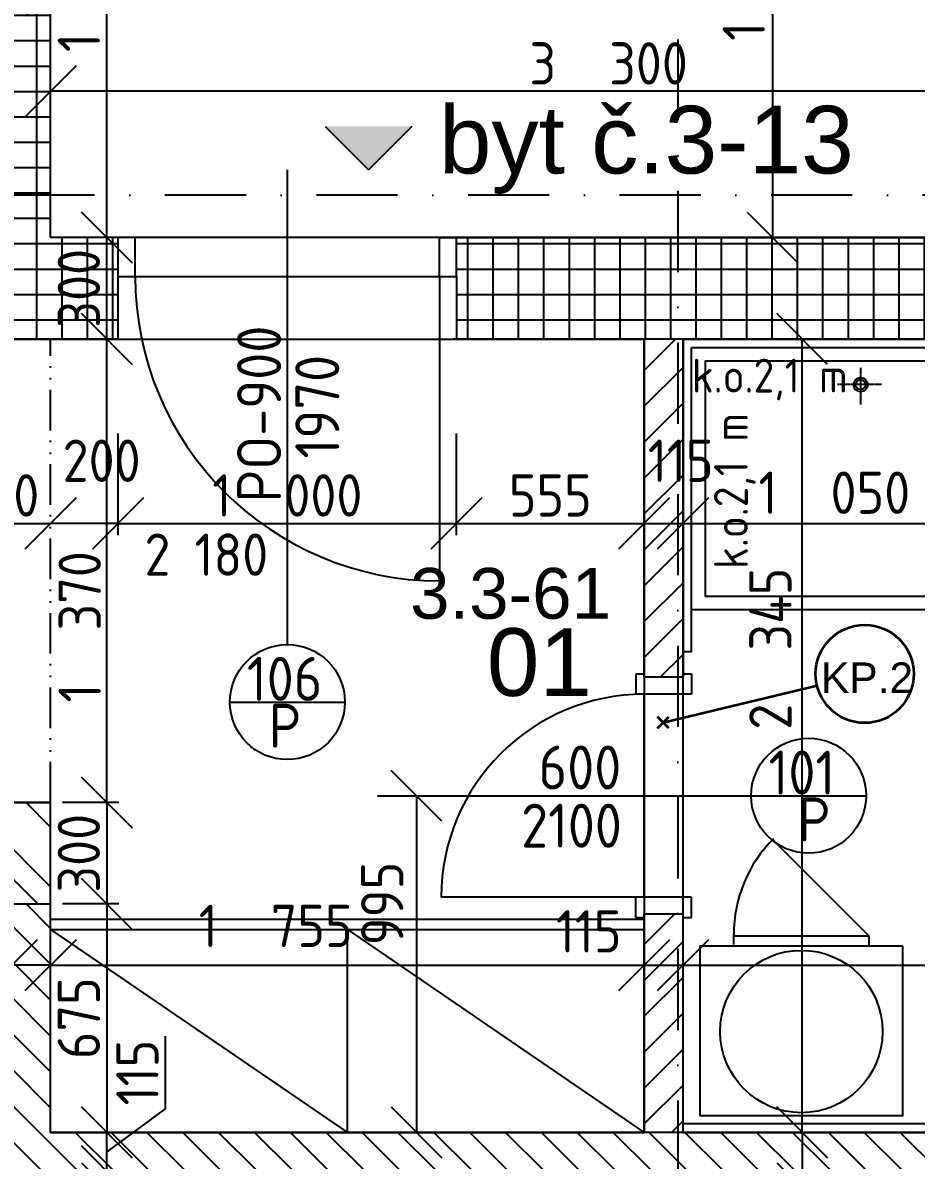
# Model space of a CAD drawing. Extents: x 4511820 to 5180432, y -1526536 to -944957.
# Drawn here: x 5102810 to 5105452, y -1117882 to -1114519 of the extents above; entities that cross this region are included whole.
import ezdxf

# ---------------------------------------------------------------- set-up
doc = ezdxf.new("R2010")
doc.units = 0
doc.header["$MEASUREMENT"] = 0
for name, pattern in [('ACAD_ISO12W100', [22, 12, -3, 0.5, -3, 0.5, -3]), ('BODKOCIARKOVANA_3', [5.6, 3, -1.3, 0, -1.3]), ('DASHED', [0.75, 0.5, -0.25])]:
    doc.linetypes.add(name, pattern=pattern)
doc.layers.get('0').update_dxf_attribs({"linetype": 'CONTINUOUS'})
doc.layers.get('Defpoints').update_dxf_attribs({"color": 61, "linetype": 'CONTINUOUS'})
for name, color, linetype in [('DVERE', 45, 'CONTINUOUS'), ('KÓTY', 4, 'CONTINUOUS'), ('MÚRY', 1, 'CONTINUOUS'), ('osi', 253, 'CONTINUOUS'), ('Plochy', 41, 'CONTINUOUS'), ('POPIS', 7, 'CONTINUOUS'), ('TENKÁ', 7, 'CONTINUOUS'), ('ZARIADENIE', 47, 'CONTINUOUS'), ('ZARIADENIE1', 145, 'CONTINUOUS'), ('ZARIADOVACIE', 144, 'CONTINUOUS'), ('ŠRAFY', 82, 'CONTINUOUS')]:
    doc.layers.add(name, color=color, linetype=linetype)
doc.layers.add('preklady', color=74, linetype='CONTINUOUS', lineweight=35)
doc.styles.add('ARIAL', font='arial.ttf')
doc.styles.add('Style-Arial', font='arial.ttf')
doc.styles.add('STYLE1', font='isocp.shx')
doc.dimstyles.new('STANDARD-50', dxfattribs={"dimtxt": 125, "dimasz": 150, "dimexe": 10, "dimexo": 200, "dimgap": 20, "dimtad": 1, "dimdsep": 46, "dimlunit": 6, "dimtxsty": 'STYLE1', "dimblk1": 'OBLIQUE', "dimblk2": 'OBLIQUE', "dimsah": 1, "dimcen": 2.5, "dimse1": 1, "dimse2": 1, "dimadec": 0, "dimazin": 0, "dimtfac": 1, "dimtmove": 1, "dimatfit": 3, "dimldrblk": 'OBLIQUE', "dimfxl": 1, "dimtolj": 1, "dimtzin": 0, "dimarcsym": 0})
pattern_1 = [(90, (-3307273.674, 668852.734), (-75, 1e-14), []), (180, (-3307273.674, 668852.734), (-1e-14, -75), [])]
pattern_2 = [(45, (515270.5, 303822), (-53.0330086, 53.0330086), [])]

# ---------------------------------------------------------------- blocks, each defined once
blk = doc.blocks.new('_OBLIQUE')
at = {"color": 0, "linetype": 'ByBlock'}
blk.add_line((-0.5, -0.5), (0.5, 0.5), dxfattribs=at)
blk = doc.blocks.new('*D17567')
at = {"layer": 'Defpoints', "color": 0}
for p in [(5103058.5, -1117914.2), (5103058.5, -1117914.2), (5103058.5, -1117964.2)]:
    blk.add_point(p, dxfattribs=at)
at = {"layer": 'KÓTY', "color": 0, "lineweight": -2}
blk.add_line((5103058.5, -1117964.2), (5103058.5, -1117914.2), dxfattribs=at)
at = {"layer": 'KÓTY', "color": 0, "linetype": 'ByBlock', "lineweight": -2, "xscale": 150, "yscale": 150, "zscale": 150}
for p, rotation in [((5103058.5, -1117914.2), 90), ((5103058.5, -1117964.2), 270)]:
    blk.add_blockref('_OBLIQUE', p, dxfattribs=dict(at, rotation=rotation))
at = {"layer": 'KÓTY', "color": 0, "insert": (5102949.5, -1118073), "char_height": 125, "attachment_point": 5, "rotation": 90, "style": 'STYLE1'}
blk.add_mtext('\\A1;50', dxfattribs=at)
blk = doc.blocks.new('*D17568')
at = {"layer": 'Defpoints', "color": 0}
for p in [(5103058.5, -1117799.2), (5103058.5, -1117799.2), (5103058.5, -1117914.2)]:
    blk.add_point(p, dxfattribs=at)
at = {"layer": 'KÓTY', "color": 0, "lineweight": -2}
for p, q in [((5103231.5, -1117515), (5103231.5, -1117730)), ((5103231.5, -1117730), (5103058.5, -1117856.7)), ((5103058.5, -1117914.2), (5103058.5, -1117799.2))]:
    blk.add_line(p, q, dxfattribs=at)
at = {"layer": 'KÓTY', "color": 0, "linetype": 'ByBlock', "lineweight": -2, "xscale": 150, "yscale": 150, "zscale": 150}
for p, rotation in [((5103058.5, -1117799.2), 90), ((5103058.5, -1117914.2), 270)]:
    blk.add_blockref('_OBLIQUE', p, dxfattribs=dict(at, rotation=rotation))
at = {"layer": 'KÓTY', "color": 0, "insert": (5103149, -1117622.5), "char_height": 125, "attachment_point": 5, "rotation": 90, "style": 'STYLE1'}
blk.add_mtext('\\A1;115', dxfattribs=at)
blk = doc.blocks.new('*D17676')
at = {"layer": 'Defpoints', "color": 0}
for p in [(5104762.5, -1117799.2), (5104762.5, -1117964.2), (5105114.5, -1117964.2)]:
    blk.add_point(p, dxfattribs=at)
at = {"layer": 'KÓTY', "color": 0, "lineweight": -2}
blk.add_line((5105114.5, -1117799.2), (5105114.5, -1117964.2), dxfattribs=at)
at = {"layer": 'KÓTY', "color": 0, "linetype": 'ByBlock', "lineweight": -2, "xscale": 150, "yscale": 150, "zscale": 150}
for p, rotation in [((5105114.5, -1117799.2), 90), ((5105114.5, -1117964.2), 270)]:
    blk.add_blockref('_OBLIQUE', p, dxfattribs=dict(at, rotation=rotation))
at = {"layer": 'KÓTY', "color": 0, "insert": (5104997, -1118103.5), "char_height": 125, "attachment_point": 5, "rotation": 90, "style": 'STYLE1'}
blk.add_mtext('\\A1;165', dxfattribs=at)
blk = doc.blocks.new('*D17677')
at = {"layer": 'Defpoints', "color": 0}
for p in [(5104762.5, -1115454.2), (5105114.5, -1115454.2), (5104762.5, -1117799.2)]:
    blk.add_point(p, dxfattribs=at)
at = {"layer": 'KÓTY', "color": 0, "lineweight": -2}
blk.add_line((5105114.5, -1117799.2), (5105114.5, -1115454.2), dxfattribs=at)
at = {"layer": 'KÓTY', "color": 0, "linetype": 'ByBlock', "lineweight": -2, "xscale": 150, "yscale": 150, "zscale": 150}
for p, rotation in [((5105114.5, -1115454.2), 90), ((5105114.5, -1117799.2), 270)]:
    blk.add_blockref('_OBLIQUE', p, dxfattribs=dict(at, rotation=rotation))
at = {"layer": 'KÓTY', "color": 0, "insert": (5105021, -1116369.5), "char_height": 125, "attachment_point": 5, "rotation": 90, "style": 'STYLE1'}
blk.add_mtext('\\A1;2ﾠ345', dxfattribs=at)
blk = doc.blocks.new('*D17680')
at = {"layer": 'Defpoints', "color": 0}
for p in [(5102592.5, -1115999), (5102892.5, -1115999), (5102892.5, -1115999)]:
    blk.add_point(p, dxfattribs=at)
at = {"layer": 'KÓTY', "color": 0, "lineweight": -2}
blk.add_line((5102592.5, -1115999), (5102892.5, -1115999), dxfattribs=at)
at = {"layer": 'KÓTY', "color": 0, "linetype": 'ByBlock', "lineweight": -2, "xscale": 150, "yscale": 150, "zscale": 150, "rotation": 180}
blk.add_blockref('_OBLIQUE', (5102592.5, -1115999), dxfattribs=at)
at = {"layer": 'KÓTY', "color": 0, "linetype": 'ByBlock', "lineweight": -2, "xscale": 150, "yscale": 150, "zscale": 150}
blk.add_blockref('_OBLIQUE', (5102892.5, -1115999), dxfattribs=at)
at = {"layer": 'KÓTY', "color": 0, "insert": (5102742.5, -1115916.5), "char_height": 125, "attachment_point": 5, "style": 'STYLE1'}
blk.add_mtext('\\A1;300', dxfattribs=at)
blk = doc.blocks.new('*D17683')
at = {"layer": 'Defpoints', "color": 0}
for p in [(5102892.5, -1117124.2), (5102892.5, -1117799.2), (5103058.5, -1117799.2)]:
    blk.add_point(p, dxfattribs=at)
at = {"layer": 'KÓTY', "color": 0, "lineweight": -2}
blk.add_line((5103058.5, -1117124.2), (5103058.5, -1117799.2), dxfattribs=at)
at = {"layer": 'KÓTY', "color": 0, "linetype": 'ByBlock', "lineweight": -2, "xscale": 150, "yscale": 150, "zscale": 150}
for p, rotation in [((5103058.5, -1117124.2), 90), ((5103058.5, -1117799.2), 270)]:
    blk.add_blockref('_OBLIQUE', p, dxfattribs=dict(at, rotation=rotation))
at = {"layer": 'KÓTY', "color": 0, "insert": (5102976, -1117461.7), "char_height": 125, "attachment_point": 5, "rotation": 90, "style": 'STYLE1'}
blk.add_mtext('\\A1;675', dxfattribs=at)
blk = doc.blocks.new('*D17684')
at = {"layer": 'Defpoints', "color": 0}
for p in [(5102892.5, -1116824.2), (5102892.5, -1117124.2), (5103058.5, -1117124.2)]:
    blk.add_point(p, dxfattribs=at)
at = {"layer": 'KÓTY', "color": 0, "lineweight": -2}
blk.add_line((5103058.5, -1116824.2), (5103058.5, -1117124.2), dxfattribs=at)
at = {"layer": 'KÓTY', "color": 0, "linetype": 'ByBlock', "lineweight": -2, "xscale": 150, "yscale": 150, "zscale": 150}
for p, rotation in [((5103058.5, -1116824.2), 90), ((5103058.5, -1117124.2), 270)]:
    blk.add_blockref('_OBLIQUE', p, dxfattribs=dict(at, rotation=rotation))
at = {"layer": 'KÓTY', "color": 0, "insert": (5102976, -1116974.2), "char_height": 125, "attachment_point": 5, "rotation": 90, "style": 'STYLE1'}
blk.add_mtext('\\A1;300', dxfattribs=at)
blk = doc.blocks.new('*D17685')
at = {"layer": 'Defpoints', "color": 0}
for p in [(5102892.5, -1115454.2), (5103058.5, -1115454.2), (5102892.5, -1116824.2)]:
    blk.add_point(p, dxfattribs=at)
at = {"layer": 'KÓTY', "color": 0, "lineweight": -2}
blk.add_line((5103058.5, -1116824.2), (5103058.5, -1115454.2), dxfattribs=at)
at = {"layer": 'KÓTY', "color": 0, "linetype": 'ByBlock', "lineweight": -2, "xscale": 150, "yscale": 150, "zscale": 150}
for p, rotation in [((5103058.5, -1115454.2), 90), ((5103058.5, -1116824.2), 270)]:
    blk.add_blockref('_OBLIQUE', p, dxfattribs=dict(at, rotation=rotation))
at = {"layer": 'KÓTY', "color": 0, "insert": (5102978.5, -1116305), "char_height": 125, "attachment_point": 5, "rotation": 90, "style": 'STYLE1'}
blk.add_mtext('\\A1;1ﾠ370', dxfattribs=at)
blk = doc.blocks.new('*D17688')
at = {"layer": 'Defpoints', "color": 0}
for p in [(5102892.5, -1115999), (5102892.5, -1115999), (5103092.5, -1115999)]:
    blk.add_point(p, dxfattribs=at)
at = {"layer": 'KÓTY', "color": 0, "lineweight": -2}
blk.add_line((5103092.5, -1115999), (5102892.5, -1115999), dxfattribs=at)
at = {"layer": 'KÓTY', "color": 0, "linetype": 'ByBlock', "lineweight": -2, "xscale": 150, "yscale": 150, "zscale": 150, "rotation": 180}
blk.add_blockref('_OBLIQUE', (5102892.5, -1115999), dxfattribs=at)
at = {"layer": 'KÓTY', "color": 0, "linetype": 'ByBlock', "lineweight": -2, "xscale": 150, "yscale": 150, "zscale": 150}
blk.add_blockref('_OBLIQUE', (5103092.5, -1115999), dxfattribs=at)
at = {"layer": 'KÓTY', "color": 0, "insert": (5103043.3, -1115814), "char_height": 125, "attachment_point": 5, "style": 'STYLE1'}
blk.add_mtext('\\A1;200', dxfattribs=at)
blk = doc.blocks.new('*D17689')
at = {"layer": 'Defpoints', "color": 0}
for p in [(5103058.5, -1115154.2), (5103058.5, -1115154.2), (5103058.5, -1115454.2)]:
    blk.add_point(p, dxfattribs=at)
at = {"layer": 'KÓTY', "color": 0, "lineweight": -2}
blk.add_line((5103058.5, -1115454.2), (5103058.5, -1115154.2), dxfattribs=at)
at = {"layer": 'KÓTY', "color": 0, "linetype": 'ByBlock', "lineweight": -2, "xscale": 150, "yscale": 150, "zscale": 150}
for p, rotation in [((5103058.5, -1115154.2), 90), ((5103058.5, -1115454.2), 270)]:
    blk.add_blockref('_OBLIQUE', p, dxfattribs=dict(at, rotation=rotation))
at = {"layer": 'KÓTY', "color": 0, "insert": (5102976, -1115304.2), "char_height": 125, "attachment_point": 5, "rotation": 90, "style": 'STYLE1'}
blk.add_mtext('\\A1;300', dxfattribs=at)
blk = doc.blocks.new('*D17690')
at = {"layer": 'Defpoints', "color": 0}
for p in [(5103058.5, -1113604.2), (5103058.5, -1113604.2), (5103058.5, -1115154.2)]:
    blk.add_point(p, dxfattribs=at)
at = {"layer": 'KÓTY', "color": 0, "lineweight": -2}
blk.add_line((5103058.5, -1115154.2), (5103058.5, -1113604.2), dxfattribs=at)
at = {"layer": 'KÓTY', "color": 0, "linetype": 'ByBlock', "lineweight": -2, "xscale": 150, "yscale": 150, "zscale": 150}
for p, rotation in [((5103058.5, -1113604.2), 90), ((5103058.5, -1115154.2), 270)]:
    blk.add_blockref('_OBLIQUE', p, dxfattribs=dict(at, rotation=rotation))
at = {"layer": 'KÓTY', "color": 0, "insert": (5102976, -1114379.2), "char_height": 125, "attachment_point": 5, "rotation": 90, "style": 'STYLE1'}
blk.add_mtext('\\A1;1ﾠ550', dxfattribs=at)
blk = doc.blocks.new('*D17693')
at = {"layer": 'Defpoints', "color": 0}
for p in [(5102892.5, -1117124.2), (5104647.5, -1117104.2), (5104647.5, -1117305)]:
    blk.add_point(p, dxfattribs=at)
at = {"layer": 'KÓTY', "color": 0, "lineweight": -2}
blk.add_line((5102892.5, -1117305), (5104647.5, -1117305), dxfattribs=at)
at = {"layer": 'KÓTY', "color": 0, "linetype": 'ByBlock', "lineweight": -2, "xscale": 150, "yscale": 150, "zscale": 150, "rotation": 180}
blk.add_blockref('_OBLIQUE', (5102892.5, -1117305), dxfattribs=at)
at = {"layer": 'KÓTY', "color": 0, "linetype": 'ByBlock', "lineweight": -2, "xscale": 150, "yscale": 150, "zscale": 150}
blk.add_blockref('_OBLIQUE', (5104647.5, -1117305), dxfattribs=at)
at = {"layer": 'KÓTY', "color": 0, "insert": (5103558, -1117189), "char_height": 125, "attachment_point": 5, "style": 'STYLE1'}
blk.add_mtext('\\A1;1ﾠ755', dxfattribs=at)
blk = doc.blocks.new('*D17694')
at = {"layer": 'Defpoints', "color": 0}
for p in [(5102777.5, -1117305), (5102777.5, -1117305), (5102892.5, -1117305)]:
    blk.add_point(p, dxfattribs=at)
at = {"layer": 'KÓTY', "color": 0, "lineweight": -2}
blk.add_line((5102892.5, -1117305), (5102777.5, -1117305), dxfattribs=at)
at = {"layer": 'KÓTY', "color": 0, "linetype": 'ByBlock', "lineweight": -2, "xscale": 150, "yscale": 150, "zscale": 150, "rotation": 180}
blk.add_blockref('_OBLIQUE', (5102777.5, -1117305), dxfattribs=at)
at = {"layer": 'KÓTY', "color": 0, "linetype": 'ByBlock', "lineweight": -2, "xscale": 150, "yscale": 150, "zscale": 150}
blk.add_blockref('_OBLIQUE', (5102892.5, -1117305), dxfattribs=at)
at = {"layer": 'KÓTY', "color": 0, "insert": (5102611.5, -1117254.5), "char_height": 125, "attachment_point": 5, "style": 'STYLE1'}
blk.add_mtext('\\A1;115', dxfattribs=at)
blk = doc.blocks.new('*D17695')
at = {"layer": 'Defpoints', "color": 0}
for p in [(5104647.5, -1117305), (5104762.5, -1117305), (5104762.5, -1117305)]:
    blk.add_point(p, dxfattribs=at)
at = {"layer": 'KÓTY', "color": 0, "lineweight": -2}
blk.add_line((5104647.5, -1117305), (5104762.5, -1117305), dxfattribs=at)
at = {"layer": 'KÓTY', "color": 0, "linetype": 'ByBlock', "lineweight": -2, "xscale": 150, "yscale": 150, "zscale": 150, "rotation": 180}
blk.add_blockref('_OBLIQUE', (5104647.5, -1117305), dxfattribs=at)
at = {"layer": 'KÓTY', "color": 0, "linetype": 'ByBlock', "lineweight": -2, "xscale": 150, "yscale": 150, "zscale": 150}
blk.add_blockref('_OBLIQUE', (5104762.5, -1117305), dxfattribs=at)
at = {"layer": 'KÓTY', "color": 0, "insert": (5104483.5, -1117205), "char_height": 125, "attachment_point": 5, "style": 'STYLE1'}
blk.add_mtext('\\A1;115', dxfattribs=at)
blk = doc.blocks.new('*D17696')
at = {"layer": 'Defpoints', "color": 0}
for p in [(5107467.5, -1117305), (5104762.5, -1117799.2), (5107467.5, -1117799.2)]:
    blk.add_point(p, dxfattribs=at)
at = {"layer": 'KÓTY', "color": 0, "lineweight": -2}
blk.add_line((5104762.5, -1117305), (5107467.5, -1117305), dxfattribs=at)
at = {"layer": 'KÓTY', "color": 0, "linetype": 'ByBlock', "lineweight": -2, "xscale": 150, "yscale": 150, "zscale": 150, "rotation": 180}
blk.add_blockref('_OBLIQUE', (5104762.5, -1117305), dxfattribs=at)
at = {"layer": 'KÓTY', "color": 0, "linetype": 'ByBlock', "lineweight": -2, "xscale": 150, "yscale": 150, "zscale": 150}
blk.add_blockref('_OBLIQUE', (5107467.5, -1117305), dxfattribs=at)
at = {"layer": 'KÓTY', "color": 0, "insert": (5106322, -1117207), "char_height": 125, "attachment_point": 5, "style": 'STYLE1'}
blk.add_mtext('\\A1;2ﾠ705', dxfattribs=at)
blk = doc.blocks.new('*D17697')
at = {"layer": 'Defpoints', "color": 0}
for p in [(5103859.3, -1116804.2), (5103859.3, -1117799.2), (5103974, -1117799.2)]:
    blk.add_point(p, dxfattribs=at)
at = {"layer": 'KÓTY', "color": 0, "lineweight": -2}
blk.add_line((5103974, -1116804.2), (5103974, -1117799.2), dxfattribs=at)
at = {"layer": 'KÓTY', "color": 0, "linetype": 'ByBlock', "lineweight": -2, "xscale": 150, "yscale": 150, "zscale": 150}
for p, rotation in [((5103974, -1116804.2), 90), ((5103974, -1117799.2), 270)]:
    blk.add_blockref('_OBLIQUE', p, dxfattribs=dict(at, rotation=rotation))
at = {"layer": 'KÓTY', "color": 0, "insert": (5103873, -1117123), "char_height": 125, "attachment_point": 5, "rotation": 90, "style": 'STYLE1'}
blk.add_mtext('\\A1;995', dxfattribs=at)
blk = doc.blocks.new('*D17700')
at = {"layer": 'Defpoints', "color": 0}
for p in [(5104647.5, -1115999), (5104762.5, -1115999), (5104762.5, -1115999)]:
    blk.add_point(p, dxfattribs=at)
at = {"layer": 'KÓTY', "color": 0, "lineweight": -2}
blk.add_line((5104647.5, -1115999), (5104762.5, -1115999), dxfattribs=at)
at = {"layer": 'KÓTY', "color": 0, "linetype": 'ByBlock', "lineweight": -2, "xscale": 150, "yscale": 150, "zscale": 150, "rotation": 180}
blk.add_blockref('_OBLIQUE', (5104647.5, -1115999), dxfattribs=at)
at = {"layer": 'KÓTY', "color": 0, "linetype": 'ByBlock', "lineweight": -2, "xscale": 150, "yscale": 150, "zscale": 150}
blk.add_blockref('_OBLIQUE', (5104762.5, -1115999), dxfattribs=at)
at = {"layer": 'KÓTY', "color": 0, "insert": (5104755.8, -1115814), "char_height": 125, "attachment_point": 5, "style": 'STYLE1'}
blk.add_mtext('\\A1;115', dxfattribs=at)
blk = doc.blocks.new('*D17701')
at = {"layer": 'Defpoints', "color": 0}
for p in [(5104762.5, -1115999), (5105812.5, -1115999), (5105812.5, -1115999)]:
    blk.add_point(p, dxfattribs=at)
at = {"layer": 'KÓTY', "color": 0, "lineweight": -2}
blk.add_line((5104762.5, -1115999), (5105812.5, -1115999), dxfattribs=at)
at = {"layer": 'KÓTY', "color": 0, "linetype": 'ByBlock', "lineweight": -2, "xscale": 150, "yscale": 150, "zscale": 150, "rotation": 180}
blk.add_blockref('_OBLIQUE', (5104762.5, -1115999), dxfattribs=at)
at = {"layer": 'KÓTY', "color": 0, "linetype": 'ByBlock', "lineweight": -2, "xscale": 150, "yscale": 150, "zscale": 150}
blk.add_blockref('_OBLIQUE', (5105812.5, -1115999), dxfattribs=at)
at = {"layer": 'KÓTY', "color": 0, "insert": (5105210, -1115908.5), "char_height": 125, "attachment_point": 5, "style": 'STYLE1'}
blk.add_mtext('\\A1;1ﾠ050', dxfattribs=at)
blk = doc.blocks.new('*D17715')
at = {"layer": 'Defpoints', "color": 0}
for p in [(5109232.5, -1114425), (5102892.5, -1115087.7), (5109232.5, -1115087.7)]:
    blk.add_point(p, dxfattribs=at)
at = {"layer": 'KÓTY', "color": 0, "lineweight": -2}
blk.add_line((5102892.5, -1114425), (5109232.5, -1114425), dxfattribs=at)
at = {"layer": 'KÓTY', "color": 0, "linetype": 'ByBlock', "lineweight": -2, "xscale": 150, "yscale": 150, "zscale": 150, "rotation": 180}
blk.add_blockref('_OBLIQUE', (5102892.5, -1114425), dxfattribs=at)
at = {"layer": 'KÓTY', "color": 0, "linetype": 'ByBlock', "lineweight": -2, "xscale": 150, "yscale": 150, "zscale": 150}
blk.add_blockref('_OBLIQUE', (5109232.5, -1114425), dxfattribs=at)
at = {"layer": 'KÓTY', "color": 0, "insert": (5106062.5, -1114342.5), "char_height": 125, "attachment_point": 5, "style": 'STYLE1'}
blk.add_mtext('\\A1;6ﾠ340', dxfattribs=at)
blk = doc.blocks.new('*D17720')
at = {"layer": 'Defpoints', "color": 0}
for p in [(5102892.5, -1114722), (5102892.5, -1115154.2), (5106192.5, -1115154.2)]:
    blk.add_point(p, dxfattribs=at)
at = {"layer": 'KÓTY', "color": 0, "lineweight": -2}
blk.add_line((5106192.5, -1114722), (5102892.5, -1114722), dxfattribs=at)
at = {"layer": 'KÓTY', "color": 0, "linetype": 'ByBlock', "lineweight": -2, "xscale": 150, "yscale": 150, "zscale": 150, "rotation": 180}
blk.add_blockref('_OBLIQUE', (5102892.5, -1114722), dxfattribs=at)
at = {"layer": 'KÓTY', "color": 0, "linetype": 'ByBlock', "lineweight": -2, "xscale": 150, "yscale": 150, "zscale": 150}
blk.add_blockref('_OBLIQUE', (5106192.5, -1114722), dxfattribs=at)
at = {"layer": 'KÓTY', "color": 0, "insert": (5104542.5, -1114639.5), "char_height": 125, "attachment_point": 5, "style": 'STYLE1'}
blk.add_mtext('\\A1;3ﾠ300', dxfattribs=at)
blk = doc.blocks.new('*D17723')
at = {"layer": 'Defpoints', "color": 0}
for p in [(5105192.5, -1113884.2), (5105027.5, -1115154.2), (5105192.5, -1115154.2)]:
    blk.add_point(p, dxfattribs=at)
at = {"layer": 'KÓTY', "color": 0, "lineweight": -2}
blk.add_line((5105027.5, -1113884.2), (5105027.5, -1115154.2), dxfattribs=at)
at = {"layer": 'KÓTY', "color": 0, "linetype": 'ByBlock', "lineweight": -2, "xscale": 150, "yscale": 150, "zscale": 150}
for p, rotation in [((5105027.5, -1113884.2), 90), ((5105027.5, -1115154.2), 270)]:
    blk.add_blockref('_OBLIQUE', p, dxfattribs=dict(at, rotation=rotation))
at = {"layer": 'KÓTY', "color": 0, "insert": (5104942, -1114350), "char_height": 125, "attachment_point": 5, "rotation": 90, "style": 'STYLE1'}
blk.add_mtext('\\A1;1ﾠ270', dxfattribs=at)
blk = doc.blocks.new('*D31516')
at = {"layer": 'Defpoints', "color": 0}
for p in [(5103092.5, -1115454.2), (5104092.5, -1115454.2), (5104092.5, -1115999)]:
    blk.add_point(p, dxfattribs=at)
at = {"layer": 'KÓTY', "color": 0, "lineweight": -2}
blk.add_line((5103092.5, -1115999), (5104092.5, -1115999), dxfattribs=at)
at = {"layer": 'KÓTY', "color": 0, "linetype": 'ByBlock', "lineweight": -2, "xscale": 150, "yscale": 150, "zscale": 150, "rotation": 180}
blk.add_blockref('_OBLIQUE', (5103092.5, -1115999), dxfattribs=at)
at = {"layer": 'KÓTY', "color": 0, "linetype": 'ByBlock', "lineweight": -2, "xscale": 150, "yscale": 150, "zscale": 150}
blk.add_blockref('_OBLIQUE', (5104092.5, -1115999), dxfattribs=at)
at = {"layer": 'KÓTY', "color": 0, "insert": (5103592.5, -1115916.5), "char_height": 125, "attachment_point": 5, "style": 'STYLE1'}
blk.add_mtext('\\A1;1ﾠ000', dxfattribs=at)
blk = doc.blocks.new('*D31517')
at = {"layer": 'Defpoints', "color": 0}
for p in [(5104092.5, -1115454.2), (5104647.5, -1115454.2), (5104647.5, -1115999)]:
    blk.add_point(p, dxfattribs=at)
at = {"layer": 'KÓTY', "color": 0, "lineweight": -2}
blk.add_line((5104092.5, -1115999), (5104647.5, -1115999), dxfattribs=at)
at = {"layer": 'KÓTY', "color": 0, "linetype": 'ByBlock', "lineweight": -2, "xscale": 150, "yscale": 150, "zscale": 150, "rotation": 180}
blk.add_blockref('_OBLIQUE', (5104092.5, -1115999), dxfattribs=at)
at = {"layer": 'KÓTY', "color": 0, "linetype": 'ByBlock', "lineweight": -2, "xscale": 150, "yscale": 150, "zscale": 150}
blk.add_blockref('_OBLIQUE', (5104647.5, -1115999), dxfattribs=at)
at = {"layer": 'KÓTY', "color": 0, "insert": (5104370, -1115916.5), "char_height": 125, "attachment_point": 5, "style": 'STYLE1'}
blk.add_mtext('\\A1;555', dxfattribs=at)

msp = doc.modelspace()

# ---------------------------------------------------------------- hatches: boundary and pattern name
at = {"layer": 'TENKÁ'}
h = msp.add_hatch(color=256, dxfattribs=at)
h.dxf.hatch_style = 1
h.paths.add_polyline_path([(5103704.09, -1114825.781), (5103960.91, -1114825.781), (5103832.5, -1114954.191)])
at = {"layer": 'ŠRAFY', "ltscale": 0.25}
h = msp.add_hatch(dxfattribs=at)
h.set_pattern_fill('ANSI37', color=256, scale=600, angle=45)
h.set_pattern_definition(pattern_1)
h.paths.add_polyline_path([(5102892.5, -1113604.191), (5102892.5, -1113324.191), (5102892.5, -1113044.191), (5102892.5, -1112764.191), (5102892.5, -1112484.191), (5102892.5, -1112204.191), (5102892.5, -1111924.191), (5102892.5, -1111644.191), (5102892.5, -1110544.191), (5102592.5, -1110544.191), (5102592.5, -1115454.191), (5102892.5, -1115454.191), (5103092.5, -1115454.191), (5103092.5, -1115269.191), (5103092.5, -1115154.191), (5102892.5, -1115154.191)])
h = msp.add_hatch(dxfattribs=at)
h.set_pattern_fill('ANSI37', color=256, scale=600, angle=45)
h.set_pattern_definition(pattern_1)
h.paths.add_polyline_path([(5104092.5, -1115269.191), (5104092.5, -1115454.191), (5104647.5, -1115454.191), (5104762.5, -1115454.191), (5105812.5, -1115454.191), (5105927.5, -1115454.191), (5106327.5, -1115454.191), (5106442.5, -1115454.191), (5107467.5, -1115454.191), (5107582.5, -1115454.191), (5107582.5, -1115154.191), (5107192.5, -1115154.191), (5106192.5, -1115154.191), (5104092.5, -1115154.191)])
h = msp.add_hatch(dxfattribs=at)
h.set_pattern_fill('ANSI31', color=256, scale=600, angle=90, style=0)
h.set_pattern_definition([(135, (-2904913.184, 222662.926), (-53.0330086, -53.0330086), [])])
h.paths.add_polyline_path([(5107467.5, -1115454.191), (5107467.5, -1117799.191), (5104762.5, -1117799.191), (5104647.5, -1117799.191), (5102892.5, -1117799.191), (5102892.5, -1117124.191), (5102777.5, -1117124.191), (5102777.5, -1117914.191), (5107467.5, -1117914.191), (5107467.5, -1117964.191), (5107582.5, -1117964.191), (5107582.5, -1115454.191)])
h = msp.add_hatch(dxfattribs=at)
h.set_pattern_fill('ANSI31', color=256, scale=600, style=0)
h.set_pattern_definition(pattern_2)
h.paths.add_polyline_path([(5104647.5, -1116454.191), (5104762.5, -1116454.191), (5104762.5, -1116444.191), (5104762.5, -1116379.191), (5104762.5, -1115454.191), (5104647.5, -1115454.191), (5104647.5, -1116444.191)])
at = {"layer": 'ŠRAFY'}
h = msp.add_hatch(dxfattribs=at)
h.set_pattern_fill('ANSI32', color=256, scale=500, angle=90)
h.set_pattern_definition([(135, (584112, 91563.12), (-132.5825215, -132.5825215), []), (135, (584112, 91651.5), (-132.5825215, -132.5825215), [])])
h.paths.add_polyline_path([(5100027.5, -1116824.191), (5099427.5, -1116824.191), (5099177.5, -1116824.191), (5099077.5, -1116824.191), (5098827.5, -1116824.191), (5097547.5, -1116824.191), (5097372.5, -1116824.191), (5096017.5, -1116824.191), (5096017.5, -1117124.191), (5097372.5, -1117124.191), (5097547.5, -1117124.191), (5102727.5, -1117124.191), (5102777.5, -1117124.191), (5102892.5, -1117124.191), (5102892.5, -1116824.191), (5102592.5, -1116824.191), (5101392.5, -1116824.191), (5101277.5, -1116824.191), (5100742.5, -1116824.191), (5100627.5, -1116824.191)])
at = {"layer": 'ŠRAFY', "ltscale": 0.25}
h = msp.add_hatch(dxfattribs=at)
h.set_pattern_fill('ANSI31', color=256, scale=600, style=0)
h.set_pattern_definition(pattern_2)
h.paths.add_polyline_path([(5104647.5, -1117164.191), (5104647.5, -1117169.191), (5104647.5, -1117199.191), (5104647.5, -1117799.191), (5104762.5, -1117799.191), (5104762.5, -1117774.191), (5104762.5, -1117164.191), (5104762.5, -1117154.191), (5104647.5, -1117154.191)])

# ---------------------------------------------------------------- linework, layer by layer
at = {"layer": 'DVERE', "ltscale": 0.25}
for p, q in [((5103592.5, -1116357.191), (5103592.5, -1114954.535)), ((5104622.5, -1116444.191), (5104647.5, -1116444.191)), ((5104622.5, -1116444.191), (5104622.5, -1116504.191)), ((5104762.5, -1116444.191), (5104787.5, -1116444.191)), ((5104787.5, -1116444.191), (5104787.5, -1116504.191)), ((5104787.5, -1116504.191), (5104622.5, -1116504.191)), ((5104647.5, -1117104.191), (5104647.5, -1116504.191)), ((5104762.5, -1117104.191), (5104762.5, -1116504.191)), ((5103422.5, -1116527.191), (5103762.5, -1116527.191)), ((5103859.344, -1116804.191), (5104964, -1116804.191)), ((5104964, -1116804.191), (5105304, -1116804.191)), ((5104647.5, -1117104.191), (5104047.5, -1117104.191)), ((5104762.5, -1117104.191), (5104617.5, -1117104.191)), ((5104622.5, -1117164.191), (5104622.5, -1117104.191)), ((5104787.5, -1117104.191), (5104622.5, -1117104.191)), ((5104787.5, -1117164.191), (5104787.5, -1117104.191)), ((5104622.5, -1117164.191), (5104647.5, -1117164.191)), ((5104762.5, -1117164.191), (5104787.5, -1117164.191))]:
    msp.add_line(p, q, dxfattribs=at)
at = {"layer": 'DVERE'}
for p, q in [((5104042.5, -1115154.191), (5103142.5, -1115154.191)), ((5103142.5, -1115269.191), (5104042.5, -1115269.191)), ((5104042.5, -1115269.191), (5104042.5, -1116169.191))]:
    msp.add_line(p, q, dxfattribs=at)
at = {"layer": 'DVERE', "ltscale": 0.25}
for centre in [(5103592.5, -1116527.191), (5105134, -1116804.191)]:
    msp.add_circle(centre, 170, dxfattribs=at)
at = {"layer": 'DVERE'}
msp.add_arc((5104042.5, -1115269.191), 900, 180, 270, dxfattribs=at)
at = {"layer": 'DVERE', "ltscale": 0.25}
msp.add_arc((5104647.5, -1117104.191), 600, 90, 180, dxfattribs=at)
at = {"layer": 'KÓTY'}
for p, q in [((5103092.5, -1116033.5), (5103092.5, -1115733.691)), ((5104092.5, -1116033.5), (5104092.5, -1115733.691)), ((5103094, -1116824.191), (5102928, -1116824.191)), ((5103094, -1117124.191), (5102928, -1117124.191))]:
    msp.add_line(p, q, dxfattribs=at)
at = {"layer": 'MÚRY'}
for p, q in [((5102892.5, -1115154.191), (5102892.5, -1110544.191)), ((5103142.5, -1115154.191), (5102892.5, -1115154.191)), ((5103142.5, -1115269.191), (5103142.5, -1115154.191)), ((5104042.5, -1115154.191), (5106192.5, -1115154.191)), ((5104042.5, -1115269.191), (5104042.5, -1115154.191)), ((5103092.5, -1115269.191), (5103142.5, -1115269.191)), ((5103092.5, -1115454.191), (5103092.5, -1115269.191)), ((5104042.5, -1115269.191), (5104092.5, -1115269.191)), ((5104092.5, -1115269.191), (5104092.5, -1115454.191)), ((5103092.5, -1115454.191), (5102592.5, -1115454.191)), ((5104647.5, -1115454.191), (5104082.5, -1115454.191)), ((5104647.5, -1116454.191), (5104647.5, -1115454.191)), ((5105812.5, -1115454.191), (5104762.5, -1115454.191)), ((5101392.5, -1116824.191), (5102892.5, -1116824.191)), ((5102892.5, -1117799.191), (5102892.5, -1116824.191)), ((5104647.5, -1117799.191), (5104647.5, -1117154.191)), ((5104762.5, -1117799.191), (5104762.5, -1117154.191))]:
    msp.add_line(p, q, dxfattribs=at)
at = {"layer": 'MÚRY', "ltscale": 0.25}
for p, q in [((5104762.5, -1115454.191), (5104762.5, -1116454.191)), ((5104762.5, -1116454.191), (5104647.5, -1116454.191)), ((5104762.5, -1117154.191), (5104647.5, -1117154.191)), ((5102892.5, -1117799.191), (5104647.5, -1117799.191)), ((5104762.5, -1117799.191), (5107467.5, -1117799.191))]:
    msp.add_line(p, q, dxfattribs=at)
at = {"layer": 'osi', "linetype": 'BODKOCIARKOVANA_3', "ltscale": 80}
for p, q in [((5104747.5, -1109191.097), (5104747.5, -1141119)), ((5157242.5, -1115029.191), (5093572.5, -1115029.191))]:
    msp.add_line(p, q, dxfattribs=at)
at = {"layer": 'Plochy'}
for points in [[(5102892.5, -1115154.191), (5102892.5, -1113604.191), (5104092.5, -1113604.191), (5104092.5, -1113884.191), (5105192.5, -1113884.191), (5105192.5, -1113919.191), (5105392.5, -1113919.191), (5105392.5, -1112494.191), (5107192.5, -1112494.191), (5107192.5, -1110544.191), (5109232.5, -1110544.191), (5109232.5, -1119499.191), (5107632.5, -1119499.191), (5107632.5, -1115154.191), (5107192.5, -1115154.191), (5107192.5, -1115039.191), (5106192.5, -1115039.191), (5106192.5, -1115154.191)], [(5102592.5, -1115454.191), (5104647.5, -1115454.191), (5104647.5, -1117799.191), (5102892.5, -1117799.191), (5102892.5, -1116824.191), (5102592.5, -1116824.191)], [(5104762.5, -1117799.191), (5104762.5, -1115454.191), (5105812.5, -1115454.191), (5105812.5, -1116354.191), (5106442.5, -1116354.191), (5106442.5, -1115569.191), (5107342.5, -1115569.191), (5107342.5, -1117799.191)]]:
    msp.add_lwpolyline(points, close=True, dxfattribs=at)
at = {"layer": 'preklady'}
for p, q in [((5104703.5, -1116588), (5105158.766, -1116478.072)), ((5104686.883, -1116604.617), (5104720.117, -1116571.383)), ((5104720.118, -1116604.618), (5104686.884, -1116571.384))]:
    msp.add_line(p, q, dxfattribs=at)
at = {"layer": 'preklady', "ltscale": 0.25}
msp.add_circle((5105299.715, -1116444.038), 145, dxfattribs=at)
at = {"layer": 'TENKÁ'}
for p, q in [((5103704.09, -1114825.781), (5103832.5, -1114954.191)), ((5103960.91, -1114825.781), (5103832.5, -1114954.191)), ((5103092.5, -1115269.191), (5103092.5, -1115154.191)), ((5104092.5, -1115269.191), (5104092.5, -1115154.191)), ((5104762.5, -1115454.191), (5104647.5, -1115454.191)), ((5104787.5, -1116379.191), (5104762.5, -1116379.191)), ((5102777.5, -1117124.191), (5102892.5, -1117124.191)), ((5104762.5, -1117799.191), (5104647.5, -1117799.191))]:
    msp.add_line(p, q, dxfattribs=at)
at = {"layer": 'TENKÁ', "linetype": 'ACAD_ISO12W100', "ltscale": 10}
for p, q in [((5102892.5, -1116824.191), (5102892.5, -1115454.191)), ((5103092.5, -1115454.191), (5104082.5, -1115454.191))]:
    msp.add_line(p, q, dxfattribs=at)
at = {"layer": 'TENKÁ', "ltscale": 0.25}
for p, q in [((5104787.5, -1116379.191), (5104787.5, -1115479.191)), ((5104787.5, -1115479.191), (5105787.5, -1115479.191)), ((5105787.5, -1116254.191), (5104787.5, -1116254.191)), ((5107317.5, -1117774.191), (5104762.5, -1117774.191))]:
    msp.add_line(p, q, dxfattribs=at)
at = {"layer": 'ZARIADENIE', "color": 45, "ltscale": 0.25}
for p, q in [((5102892.5, -1117169.191), (5104647.5, -1117169.191)), ((5102892.5, -1117199.191), (5104647.5, -1117199.191)), ((5102892.5, -1117199.191), (5103770, -1117799.191)), ((5103770, -1117799.191), (5103770, -1117199.191)), ((5103770, -1117199.191), (5104647.5, -1117799.191))]:
    msp.add_line(p, q, dxfattribs=at)
at = {"layer": 'ZARIADENIE1', "color": 8}
for p, q in [((5105029.657, -1116936.349), (5105312.5, -1117219.191)), ((5104912.5, -1117244.191), (5104912.5, -1117214.191)), ((5105312.5, -1117219.191), (5104912.5, -1117219.191)), ((5105312.5, -1117249.191), (5105312.5, -1117219.191)), ((5105412.5, -1117249.191), (5104812.5, -1117249.191))]:
    msp.add_line(p, q, dxfattribs=at)
msp.add_lwpolyline([(5105412.5, -1117249.191), (5104812.5, -1117249.191), (5104812.5, -1117749.191), (5105412.5, -1117749.191)], close=True, dxfattribs=at)
msp.add_circle((5105112.5, -1117501.191), 240, dxfattribs=at)
msp.add_arc((5105312.5, -1117214.191), 400, 135, 180, dxfattribs=at)
at = {"layer": 'ZARIADOVACIE', "linetype": 'DASHED'}
for p, q in [((5105287.5, -1115538.298), (5105287.5, -1115647.843)), ((5105350.488, -1115588.962), (5105219.035, -1115588.962))]:
    msp.add_line(p, q, dxfattribs=at)
at = {"layer": 'ZARIADOVACIE', "linetype": 'Continuous'}
msp.add_lwpolyline([(5105747.5, -1115519.191), (5104827.5, -1115519.191), (5104827.5, -1116214.191), (5105747.5, -1116214.191)], close=True, dxfattribs=at)
for centre, radius in [((5105287.773, -1115589.23), 20.877), ((5105287.5, -1115588.962), 14.781)]:
    msp.add_circle(centre, radius, dxfattribs=at)

# ---------------------------------------------------------------- texts
at = {"layer": 'DVERE', "style": 'STYLE1'}
for s, p in [('106', (5103472.97, -1116523.691)), ('P', (5103537.47, -1116662.328)), ('101', (5105015.47, -1116800.691)), ('P', (5105102.47, -1116939.328))]:
    msp.add_text(s, height=130, dxfattribs=at).set_placement(p)
at = {"layer": 'KÓTY', "insert": (5103352.847, -1116091.457), "char_height": 125, "attachment_point": 5, "style": 'STYLE1'}
msp.add_mtext('\\A1;2 180', dxfattribs=at)
at = {"layer": 'POPIS', "color": 41, "ltscale": 0.25, "style": 'Style-Arial'}
msp.add_text('byt č.3-13', height=200, dxfattribs=at).set_placement((5104040.608, -1114964.85))
at = {"layer": 'POPIS', "lineweight": 40, "ltscale": 0.25, "style": 'ARIAL'}
for s, height, p in [('3.3-61', 150, (5103955.411, -1116281.079)), ('01', 200, (5104182.311, -1116509.098))]:
    msp.add_text(s, height=height, dxfattribs=at).set_placement(p)
at = {"layer": 'preklady', "linetype": 'Continuous', "lineweight": 20, "style": 'ARIAL'}
msp.add_text('KP.2', height=90, dxfattribs=at).set_placement((5105170.451, -1116500.295))
at = {"layer": 'TENKÁ', "linetype": 'Continuous', "style": 'STYLE1'}
for s, height, p in [('PO-900', 130, (5103573.917, -1115936.763)), ('1970', 130, (5103746.024, -1115807.38)), ('k.o.2,1 m', 100, (5104954.202, -1116134.093))]:
    msp.add_text(s, height=height, rotation=90, dxfattribs=at).set_placement(p)
for s, height, p in [('k.o.2,1 m', 100, (5104788.487, -1115612.348)), ('600', 130, (5104335.429, -1116785.608)), ('2100', 130, (5104283.655, -1116957.716))]:
    msp.add_text(s, height=height, dxfattribs=at).set_placement(p)

# ---------------------------------------------------------------- dimensions: what is measured, and where the dimension line sits
at = {"layer": 'KÓTY'}
for base, p1, p2, picture, middle in [((5103058.5, -1113604.191), (5103058.5, -1115154.191), (5103058.5, -1113604.191), '*D17690', (5102975.957, -1114379.191)), ((5103058.5, -1115154.191), (5103058.5, -1115454.191), (5103058.5, -1115154.191), '*D17689', (5102976, -1115304.191)), ((5103058.5, -1117124.191), (5102892.5, -1116824.191), (5102892.5, -1117124.191), '*D17684', (5102976, -1116974.191)), ((5103058.5, -1117799.191), (5102892.5, -1117124.191), (5102892.5, -1117799.191), '*D17683', (5102976, -1117461.691))]:
    dim = msp.add_linear_dim(base=base, p1=p1, p2=p2, angle=90, dimstyle='STANDARD-50', dxfattribs=at)
    dim.commit()
    dim.dimension.update_dxf_attribs({"geometry": picture, "text_midpoint": middle})
for base, p1, p2, picture, middle in [((5105027.5, -1115154.191), (5105192.5, -1113884.191), (5105192.5, -1115154.191), '*D17723', (5105024.5, -1114350)), ((5103058.5, -1115454.191), (5102892.5, -1116824.191), (5102892.5, -1115454.191), '*D17685', (5103061, -1116305)), ((5105114.5, -1115454.191), (5104762.5, -1117799.191), (5104762.5, -1115454.191), '*D17677', (5105103.5, -1116369.5)), ((5103974, -1117799.191), (5103859.344, -1116804.191), (5103859.344, -1117799.191), '*D17697', (5103955.5, -1117123)), ((5103058.5, -1117799.191), (5103058.5, -1117914.191), (5103058.5, -1117799.191), '*D17568', (5103231.5, -1117710)), ((5105114.5, -1117964.191), (5104762.5, -1117799.191), (5104762.5, -1117964.191), '*D17676', (5105079.5, -1118103.5)), ((5103058.5, -1117914.191), (5103058.5, -1117964.191), (5103058.5, -1117914.191), '*D17567', (5103032, -1118073))]:
    dim = msp.add_linear_dim(base=base, p1=p1, p2=p2, angle=90, dimstyle='STANDARD-50', dxfattribs=at)
    dim.commit()
    dim.dimension.update_dxf_attribs({"geometry": picture, "text_midpoint": middle, "dimtype": 160})
for base, p1, p2, picture, middle in [((5109232.5, -1114425), (5102892.5, -1115087.691), (5109232.5, -1115087.691), '*D17715', (5106062.5, -1114342.457)), ((5102892.5, -1114722), (5106192.5, -1115154.191), (5102892.5, -1115154.191), '*D17720', (5104542.5, -1114639.457)), ((5102892.5, -1115999), (5103092.5, -1115999), (5102892.5, -1115999), '*D17688', (5103043.25, -1115814)), ((5104762.5, -1115999), (5104647.5, -1115999), (5104762.5, -1115999), '*D17700', (5104755.75, -1115814)), ((5102892.5, -1115999), (5102592.5, -1115999), (5102892.5, -1115999), '*D17680', (5102742.5, -1115916.5))]:
    dim = msp.add_linear_dim(base=base, p1=p1, p2=p2, dimstyle='STANDARD-50', dxfattribs=at)
    dim.commit()
    dim.dimension.update_dxf_attribs({"geometry": picture, "text_midpoint": middle})
for base, p1, p2, picture, middle in [((5104092.5, -1115999), (5103092.5, -1115454.191), (5104092.5, -1115454.191), '*D31516', (5103592.5, -1115916.457)), ((5104647.5, -1115999), (5104092.5, -1115454.191), (5104647.5, -1115454.191), '*D31517', (5104370, -1115916.5))]:
    dim = msp.add_linear_dim(base=base, p1=p1, p2=p2, dimstyle='STANDARD-50', override={"dimtxsty": 'STYLE1', "dimldrblk": 'OBLIQUE'}, dxfattribs=at)
    dim.commit()
    dim.dimension.update_dxf_attribs({"geometry": picture, "text_midpoint": middle})
for base, p1, p2, picture, middle in [((5105812.5, -1115999), (5104762.5, -1115999), (5105812.5, -1115999), '*D17701', (5105210, -1115991)), ((5104647.5, -1117305), (5102892.5, -1117124.191), (5104647.5, -1117104.191), '*D17693', (5103558, -1117271.5)), ((5104762.5, -1117305), (5104647.5, -1117305), (5104762.5, -1117305), '*D17695', (5104483.5, -1117287.5)), ((5107467.5, -1117305), (5104762.5, -1117799.191), (5107467.5, -1117799.191), '*D17696', (5106322, -1117289.5)), ((5102777.5, -1117305), (5102892.5, -1117305), (5102777.5, -1117305), '*D17694', (5102611.5, -1117337))]:
    dim = msp.add_linear_dim(base=base, p1=p1, p2=p2, dimstyle='STANDARD-50', dxfattribs=at)
    dim.commit()
    dim.dimension.update_dxf_attribs({"geometry": picture, "text_midpoint": middle, "dimtype": 160})

doc.saveas('drawing.dxf')
